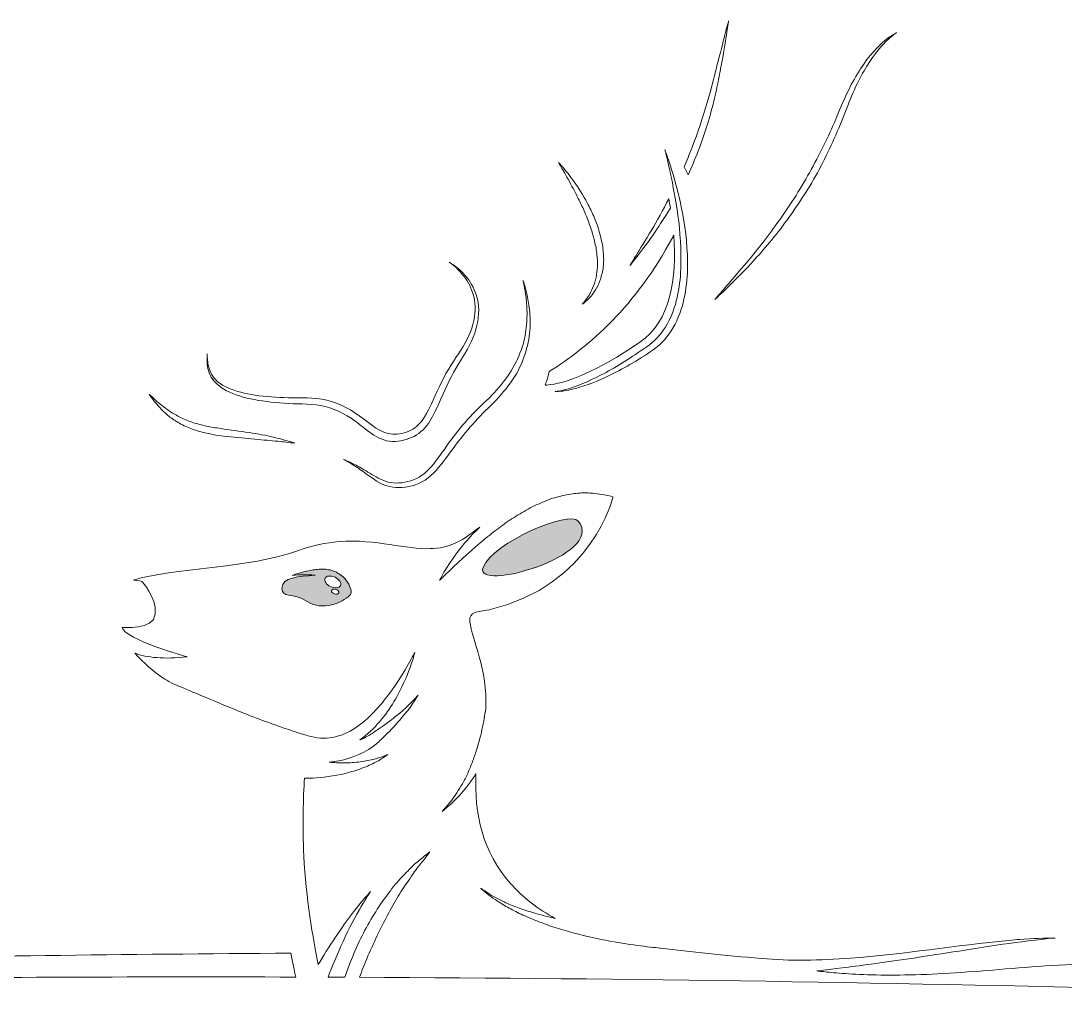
# Model space of a CAD drawing. Header units: inches. Extents: x -622 to 5817, y -2318 to 2869.
# Drawn here: x 5289.2 to 5390.1, y -489.9 to -396.2 of the extents above; entities that cross this region are included whole.
import ezdxf

# ---------------------------------------------------------------- set-up
doc = ezdxf.new("R2010")
doc.units = ezdxf.units.IN
doc.header["$MEASUREMENT"] = 0
doc.layers.add('Layer 1', color=7, linetype='Continuous')

# ---------------------------------------------------------------- blocks, each defined once
blk = doc.blocks.new('block 2')
at = {"layer": 'Layer 1', "true_color": 0x3e9984}
h = blk.add_hatch(color=125, dxfattribs=at)
h.dxf.hatch_style = 2
edge = h.paths.add_edge_path()
edge.add_spline(control_points=[(5343.1, -444.57), (5342.27, -443.53), (5334.88, -446.59), (5333.89, -449.05), (5332.91, -451.51), (5345.81, -447.92), (5343.1, -444.57)], knot_values=[0, 0, 0, 0, 1, 1, 1, 2, 2, 2, 2], degree=3, periodic=1)
h = blk.add_hatch(color=125, dxfattribs=at)
h.dxf.hatch_style = 2
edge = h.paths.add_edge_path()
edge.add_spline(control_points=[(5316.91, -452.35), (5318.38, -453.29), (5320.29, -452.49), (5321, -451.75), (5321.11, -451.64), (5321.16, -451.5), (5321.15, -451.36), (5321.15, -451.36), (5321.16, -451.35), (5321.16, -451.35), (5321.16, -451.35), (5321.16, -451.34), (5321.15, -451.31), (5321.14, -451.22), (5321.12, -451.14), (5321.08, -451.05), (5321.07, -451.04), (5321.07, -451.03), (5321.06, -451.01), (5320.99, -450.81), (5320.86, -450.54), (5320.64, -450.26), (5320.43, -449.98), (5320.11, -449.7), (5319.72, -449.52), (5319.53, -449.43), (5319.33, -449.36), (5319.12, -449.3), (5318.91, -449.26), (5318.7, -449.23), (5318.5, -449.22), (5318.26, -449.2), (5318.11, -449.23), (5317.9, -449.24), (5317.7, -449.26), (5317.51, -449.29), (5317.33, -449.32), (5316.97, -449.38), (5316.65, -449.46), (5316.37, -449.53), (5315.82, -449.68), (5315.46, -449.82), (5315.46, -449.82), (5315.46, -449.82), (5315.84, -449.77), (5316.4, -449.76), (5316.68, -449.75), (5317.01, -449.75), (5317.36, -449.77), (5317.46, -449.78), (5317.56, -449.79), (5317.67, -449.8), (5316.06, -449.97), (5314.48, -449.93), (5314.46, -451.1), (5314.45, -452.02), (5315.46, -451.42), (5316.91, -452.35)], knot_values=[0, 0, 0, 0, 1, 1, 1, 2, 2, 2, 3, 3, 3, 4, 4, 4, 5, 5, 5, 6, 6, 6, 7, 7, 7, 8, 8, 8, 9, 9, 9, 10, 10, 10, 11, 11, 11, 12, 12, 12, 13, 13, 13, 14, 14, 14, 15, 15, 15, 16, 16, 16, 17, 17, 17, 18, 18, 18, 19, 19, 19, 19], degree=3, periodic=1)
edge = h.paths.add_edge_path()
edge.add_spline(control_points=[(5319.53, -451.61), (5319.34, -451.54), (5319.2, -451.4), (5319.24, -451.28), (5319.28, -451.16), (5319.47, -451.11), (5319.67, -451.17), (5319.87, -451.23), (5320, -451.38), (5319.96, -451.5), (5319.92, -451.62), (5319.73, -451.67), (5319.53, -451.61)], knot_values=[0, 0, 0, 0, 1, 1, 1, 2, 2, 2, 3, 3, 3, 4, 4, 4, 4], degree=3, periodic=1)
edge = h.paths.add_edge_path()
edge.add_spline(control_points=[(5318.62, -450.1), (5318.74, -449.85), (5319.17, -449.81), (5319.59, -450), (5320, -450.2), (5320.24, -450.57), (5320.12, -450.81), (5320, -451.06), (5319.56, -451.1), (5319.15, -450.9), (5318.74, -450.71), (5318.5, -450.34), (5318.62, -450.1)], knot_values=[0, 0, 0, 0, 1, 1, 1, 2, 2, 2, 3, 3, 3, 4, 4, 4, 4], degree=3, periodic=1)
at = {"layer": 'Layer 1', "lineweight": 0}
for points, knots in [([(5353.32, -410.35), (5353.58, -409.76), (5353.83, -409.16), (5354.06, -408.56), (5355.22, -405.59), (5356.05, -402.49), (5356.61, -400.14), (5356.91, -398.97), (5357.16, -398), (5357.34, -397.32), (5357.52, -396.64), (5357.62, -396.25), (5357.62, -396.25), (5357.62, -396.25), (5357.56, -396.64), (5357.46, -397.34), (5357.34, -398.04), (5357.19, -399.03), (5356.98, -400.22), (5356.86, -400.81), (5356.73, -401.46), (5356.6, -402.14), (5356.46, -402.82), (5356.32, -403.53), (5356.13, -404.27), (5355.94, -405), (5355.73, -405.76), (5355.5, -406.52), (5355.25, -407.28), (5354.99, -408.05), (5354.69, -408.8), (5354.39, -409.59), (5354.06, -410.36), (5353.71, -411.12), (5353.58, -410.86), (5353.46, -410.61), (5353.32, -410.35)], [0, 0, 0, 0, 1, 1, 1, 2, 2, 2, 3, 3, 3, 4, 4, 4, 5, 5, 5, 6, 6, 6, 7, 7, 7, 8, 8, 8, 9, 9, 9, 10, 10, 10, 11, 11, 11, 12, 12, 12, 12]), ([(5356.29, -423.17), (5356.29, -423.17), (5356.62, -422.8), (5357.18, -422.15), (5357.75, -421.5), (5358.55, -420.57), (5359.5, -419.44), (5359.97, -418.87), (5360.48, -418.25), (5360.99, -417.58), (5361.5, -416.92), (5362.03, -416.2), (5362.56, -415.46), (5363.63, -413.96), (5364.68, -412.31), (5365.61, -410.59), (5366.09, -409.73), (5366.54, -408.87), (5366.96, -408), (5367.38, -407.13), (5367.77, -406.28), (5368.12, -405.42), (5368.47, -404.57), (5368.81, -403.74), (5369.2, -402.97), (5369.57, -402.2), (5369.98, -401.5), (5370.38, -400.87), (5371.19, -399.61), (5372.07, -398.71), (5372.73, -398.15), (5373.06, -397.87), (5373.35, -397.69), (5373.55, -397.56), (5373.74, -397.44), (5373.85, -397.38), (5373.85, -397.38), (5373.85, -397.38), (5373.75, -397.45), (5373.57, -397.59), (5373.39, -397.73), (5373.13, -397.95), (5372.82, -398.25), (5372.2, -398.84), (5371.44, -399.81), (5370.71, -401.07), (5370.34, -401.7), (5369.98, -402.41), (5369.65, -403.18), (5369.31, -403.94), (5369.02, -404.78), (5368.67, -405.64), (5368.33, -406.5), (5367.94, -407.39), (5367.54, -408.27), (5367.12, -409.16), (5366.68, -410.04), (5366.21, -410.92), (5365.24, -412.65), (5364.15, -414.31), (5363.04, -415.8), (5362.5, -416.56), (5361.93, -417.25), (5361.37, -417.9), (5360.83, -418.55), (5360.29, -419.15), (5359.79, -419.69), (5358.79, -420.79), (5357.89, -421.63), (5357.28, -422.24), (5356.65, -422.83), (5356.29, -423.17), (5356.29, -423.17)], [0, 0, 0, 0, 1, 1, 1, 2, 2, 2, 3, 3, 3, 4, 4, 4, 5, 5, 5, 6, 6, 6, 7, 7, 7, 8, 8, 8, 9, 9, 9, 10, 10, 10, 11, 11, 11, 12, 12, 12, 13, 13, 13, 14, 14, 14, 15, 15, 15, 16, 16, 16, 17, 17, 17, 18, 18, 18, 19, 19, 19, 20, 20, 20, 21, 21, 21, 22, 22, 22, 23, 23, 23, 24, 24, 24, 24]), ([(5353.6, -418.16), (5353.73, -419.96), (5353.67, -421.93), (5353.13, -423.83), (5352.85, -424.77), (5352.45, -425.69), (5351.88, -426.49), (5351.32, -427.3), (5350.54, -427.95), (5349.77, -428.42), (5349.03, -428.91), (5348.27, -429.36), (5347.54, -429.76), (5346.82, -430.15), (5346.12, -430.51), (5345.46, -430.8), (5344.15, -431.41), (5342.99, -431.74), (5342.17, -431.92), (5341.34, -432.09), (5340.86, -432.05), (5340.86, -432.05), (5340.86, -432.05), (5341.34, -432.03), (5342.14, -431.79), (5342.93, -431.56), (5344.03, -431.11), (5345.3, -430.46), (5346.57, -429.81), (5347.96, -428.93), (5349.44, -427.92), (5350.18, -427.44), (5350.82, -426.85), (5351.34, -426.11), (5351.86, -425.38), (5352.22, -424.52), (5352.48, -423.64), (5353, -421.86), (5353.07, -419.95), (5353, -418.19), (5352.93, -416.42), (5352.72, -414.77), (5352.47, -413.37), (5352.21, -411.96), (5351.98, -410.8), (5351.78, -409.98), (5351.59, -409.17), (5351.47, -408.71), (5351.47, -408.71), (5351.47, -408.71), (5351.65, -409.15), (5351.9, -409.95), (5352.16, -410.75), (5352.53, -411.89), (5352.84, -413.29), (5353.16, -414.69), (5353.48, -416.35), (5353.6, -418.16)], [0, 0, 0, 0, 1, 1, 1, 2, 2, 2, 3, 3, 3, 4, 4, 4, 5, 5, 5, 6, 6, 6, 7, 7, 7, 8, 8, 8, 9, 9, 9, 10, 10, 10, 11, 11, 11, 12, 12, 12, 13, 13, 13, 14, 14, 14, 15, 15, 15, 16, 16, 16, 17, 17, 17, 18, 18, 18, 19, 19, 19, 19]), ([(5344.78, -418.02), (5344.73, -417.79), (5344.68, -417.57), (5344.64, -417.35), (5344.64, -417.35), (5344.44, -416.69), (5344.44, -416.69), (5344.32, -416.24), (5344.13, -415.81), (5343.99, -415.38), (5343.8, -414.96), (5343.65, -414.53), (5343.45, -414.14), (5343.26, -413.74), (5343.08, -413.36), (5342.89, -413), (5342.72, -412.64), (5342.52, -412.31), (5342.36, -411.99), (5342.02, -411.38), (5341.73, -410.86), (5341.52, -410.5), (5341.31, -410.14), (5341.19, -409.93), (5341.19, -409.93), (5341.19, -409.93), (5341.35, -410.11), (5341.63, -410.42), (5341.89, -410.75), (5342.28, -411.2), (5342.69, -411.79), (5343.1, -412.38), (5343.57, -413.07), (5343.98, -413.88), (5344.21, -414.27), (5344.39, -414.7), (5344.59, -415.13), (5344.76, -415.57), (5344.96, -416.01), (5345.09, -416.49), (5345.09, -416.49), (5345.29, -417.19), (5345.29, -417.19), (5345.33, -417.43), (5345.38, -417.66), (5345.43, -417.9), (5345.48, -418.13), (5345.5, -418.37), (5345.51, -418.61), (5345.52, -418.85), (5345.56, -419.08), (5345.55, -419.31), (5345.52, -419.78), (5345.52, -420.22), (5345.39, -420.64), (5345.34, -420.84), (5345.31, -421.05), (5345.24, -421.24), (5345.16, -421.42), (5345.09, -421.6), (5345.01, -421.77), (5344.89, -422.12), (5344.66, -422.38), (5344.49, -422.62), (5344.4, -422.74), (5344.33, -422.86), (5344.24, -422.95), (5344.15, -423.03), (5344.06, -423.11), (5343.98, -423.19), (5343.67, -423.47), (5343.49, -423.62), (5343.49, -423.62), (5343.49, -423.62), (5343.63, -423.43), (5343.88, -423.1), (5343.95, -423.02), (5344.01, -422.93), (5344.09, -422.83), (5344.16, -422.73), (5344.21, -422.6), (5344.28, -422.48), (5344.39, -422.22), (5344.57, -421.96), (5344.65, -421.62), (5344.7, -421.46), (5344.75, -421.29), (5344.81, -421.11), (5344.85, -420.93), (5344.86, -420.74), (5344.89, -420.55), (5344.97, -420.17), (5344.93, -419.75), (5344.95, -419.32), (5344.91, -418.9), (5344.87, -418.46), (5344.78, -418.02)], [0, 0, 0, 0, 1, 1, 1, 2, 2, 2, 3, 3, 3, 4, 4, 4, 5, 5, 5, 6, 6, 6, 7, 7, 7, 8, 8, 8, 9, 9, 9, 10, 10, 10, 11, 11, 11, 12, 12, 12, 13, 13, 13, 14, 14, 14, 15, 15, 15, 16, 16, 16, 17, 17, 17, 18, 18, 18, 19, 19, 19, 20, 20, 20, 21, 21, 21, 22, 22, 22, 23, 23, 23, 24, 24, 24, 25, 25, 25, 26, 26, 26, 27, 27, 27, 28, 28, 28, 29, 29, 29, 30, 30, 30, 31, 31, 31, 32, 32, 32, 32]), ([(5351.85, -413.43), (5351.9, -413.73), (5351.95, -414.03), (5352, -414.33), (5351.49, -415.18), (5350.98, -415.95), (5350.52, -416.64), (5349.84, -417.65), (5349.21, -418.44), (5348.79, -419), (5348.34, -419.55), (5348.09, -419.87), (5348.09, -419.87), (5348.09, -419.87), (5348.3, -419.52), (5348.68, -418.92), (5349.05, -418.33), (5349.57, -417.47), (5350.19, -416.43), (5350.72, -415.56), (5351.28, -414.54), (5351.85, -413.43)], [0, 0, 0, 0, 1, 1, 1, 2, 2, 2, 3, 3, 3, 4, 4, 4, 5, 5, 5, 6, 6, 6, 7, 7, 7, 7]), ([(5352.22, -417.15), (5352.25, -417.08), (5352.28, -417.02), (5352.32, -416.96), (5352.64, -421.1), (5352.04, -425.26), (5349.02, -427.32), (5342.77, -431.59), (5339.91, -431.43), (5339.91, -431.43), (5339.91, -431.43), (5340.09, -430.93), (5340.27, -430.13), (5344.19, -427.7), (5348.65, -423.8), (5352.22, -417.15)], [0, 0, 0, 0, 1, 1, 1, 2, 2, 2, 3, 3, 3, 4, 4, 4, 5, 5, 5, 5]), ([(5332.91, -422.6), (5332.69, -421.84), (5332.31, -421.24), (5331.95, -420.8), (5331.58, -420.35), (5331.25, -420.04), (5331, -419.85), (5330.76, -419.65), (5330.62, -419.57), (5330.62, -419.57), (5330.62, -419.57), (5330.77, -419.64), (5331.03, -419.82), (5331.28, -420), (5331.66, -420.27), (5332.05, -420.71), (5332.45, -421.14), (5332.88, -421.74), (5333.16, -422.52), (5333.45, -423.3), (5333.57, -424.27), (5333.38, -425.28), (5333.22, -426.3), (5332.78, -427.34), (5332.18, -428.34), (5331.56, -429.32), (5330.96, -430.31), (5330.42, -431.43), (5329.87, -432.53), (5329.46, -433.74), (5328.75, -434.92), (5328.39, -435.51), (5327.87, -436.06), (5327.22, -436.39), (5326.56, -436.71), (5325.89, -436.89), (5325.13, -436.88), (5324.37, -436.86), (5323.68, -436.51), (5323.12, -436.12), (5322.55, -435.73), (5322.06, -435.3), (5321.54, -434.92), (5320.52, -434.16), (5319.38, -433.63), (5318.2, -433.42), (5317.02, -433.19), (5315.81, -433.3), (5314.66, -433.19), (5313.51, -433.11), (5312.42, -432.97), (5311.43, -432.77), (5310.45, -432.55), (5309.55, -432.26), (5308.84, -431.83), (5308.12, -431.41), (5307.62, -430.81), (5307.42, -430.25), (5307.21, -429.68), (5307.22, -429.21), (5307.22, -428.9), (5307.22, -428.59), (5307.22, -428.42), (5307.22, -428.42), (5307.22, -428.42), (5307.23, -428.59), (5307.26, -428.9), (5307.29, -429.21), (5307.32, -429.67), (5307.55, -430.19), (5307.78, -430.71), (5308.27, -431.23), (5308.98, -431.58), (5309.68, -431.94), (5310.55, -432.19), (5311.51, -432.36), (5312.48, -432.52), (5313.55, -432.61), (5314.68, -432.64), (5315.8, -432.7), (5317.02, -432.58), (5318.31, -432.81), (5319.58, -433.01), (5320.85, -433.59), (5321.93, -434.39), (5323.01, -435.14), (5323.98, -436.14), (5325.16, -436.19), (5325.72, -436.22), (5326.39, -436.05), (5326.91, -435.8), (5327.45, -435.53), (5327.87, -435.1), (5328.2, -434.57), (5328.86, -433.52), (5329.31, -432.28), (5329.88, -431.16), (5330.42, -430.03), (5331.12, -428.99), (5331.75, -428.07), (5332.36, -427.13), (5332.81, -426.16), (5333, -425.21), (5333.2, -424.26), (5333.15, -423.36), (5332.91, -422.6)], [0, 0, 0, 0, 1, 1, 1, 2, 2, 2, 3, 3, 3, 4, 4, 4, 5, 5, 5, 6, 6, 6, 7, 7, 7, 8, 8, 8, 9, 9, 9, 10, 10, 10, 11, 11, 11, 12, 12, 12, 13, 13, 13, 14, 14, 14, 15, 15, 15, 16, 16, 16, 17, 17, 17, 18, 18, 18, 19, 19, 19, 20, 20, 20, 21, 21, 21, 22, 22, 22, 23, 23, 23, 24, 24, 24, 25, 25, 25, 26, 26, 26, 27, 27, 27, 28, 28, 28, 29, 29, 29, 30, 30, 30, 31, 31, 31, 32, 32, 32, 33, 33, 33, 34, 34, 34, 35, 35, 35, 35]), ([(5320.73, -438.75), (5320.94, -438.84), (5321.25, -438.98), (5321.62, -439.18), (5322, -439.38), (5322.45, -439.64), (5322.96, -439.95), (5323.47, -440.25), (5324.03, -440.62), (5324.7, -440.8), (5325.36, -440.97), (5326.14, -440.91), (5326.9, -440.68), (5327.66, -440.46), (5328.33, -439.95), (5328.91, -439.29), (5329.48, -438.62), (5330.01, -437.84), (5330.57, -437.06), (5331.14, -436.28), (5331.74, -435.5), (5332.4, -434.76), (5333.05, -434.03), (5333.79, -433.35), (5334.47, -432.69), (5335.14, -432.03), (5335.74, -431.34), (5336.25, -430.6), (5337.27, -429.14), (5337.87, -427.55), (5338.04, -426.12), (5338.14, -425.41), (5338.15, -424.75), (5338.14, -424.17), (5338.11, -423.58), (5338.07, -423.07), (5338, -422.65), (5337.95, -422.23), (5337.87, -421.9), (5337.83, -421.67), (5337.79, -421.45), (5337.77, -421.33), (5337.77, -421.33), (5337.77, -421.33), (5337.8, -421.45), (5337.87, -421.67), (5337.92, -421.89), (5338.05, -422.2), (5338.13, -422.62), (5338.23, -423.04), (5338.31, -423.55), (5338.39, -424.15), (5338.44, -424.74), (5338.49, -425.42), (5338.42, -426.17), (5338.36, -426.91), (5338.2, -427.71), (5337.92, -428.52), (5337.65, -429.33), (5337.27, -430.16), (5336.74, -430.93), (5336.22, -431.71), (5335.59, -432.45), (5334.91, -433.14), (5334.22, -433.83), (5333.53, -434.48), (5332.9, -435.21), (5332.26, -435.93), (5331.66, -436.67), (5331.09, -437.44), (5330.51, -438.2), (5329.98, -438.98), (5329.35, -439.68), (5328.73, -440.4), (5327.91, -440.96), (5327.04, -441.16), (5326.19, -441.37), (5325.33, -441.4), (5324.59, -441.17), (5323.84, -440.94), (5323.3, -440.5), (5322.82, -440.16), (5322.34, -439.82), (5321.92, -439.52), (5321.56, -439.29), (5320.84, -438.84), (5320.41, -438.61), (5320.41, -438.61), (5320.41, -438.61), (5320.52, -438.66), (5320.73, -438.75)], [0, 0, 0, 0, 1, 1, 1, 2, 2, 2, 3, 3, 3, 4, 4, 4, 5, 5, 5, 6, 6, 6, 7, 7, 7, 8, 8, 8, 9, 9, 9, 10, 10, 10, 11, 11, 11, 12, 12, 12, 13, 13, 13, 14, 14, 14, 15, 15, 15, 16, 16, 16, 17, 17, 17, 18, 18, 18, 19, 19, 19, 20, 20, 20, 21, 21, 21, 22, 22, 22, 23, 23, 23, 24, 24, 24, 25, 25, 25, 26, 26, 26, 27, 27, 27, 28, 28, 28, 29, 29, 29, 30, 30, 30, 30]), ([(5315.67, -437.04), (5315.67, -437.04), (5315.44, -437.03), (5315.02, -436.98), (5314.61, -436.91), (5314.01, -436.87), (5313.3, -436.79), (5312.59, -436.73), (5311.76, -436.65), (5310.88, -436.57), (5309.99, -436.5), (5309.03, -436.4), (5308.08, -436.26), (5307.6, -436.18), (5307.12, -436.07), (5306.66, -435.96), (5306.19, -435.83), (5305.74, -435.68), (5305.32, -435.5), (5305.1, -435.42), (5304.9, -435.31), (5304.7, -435.2), (5304.51, -435.09), (5304.31, -435), (5304.14, -434.87), (5303.97, -434.75), (5303.8, -434.64), (5303.63, -434.52), (5303.48, -434.4), (5303.34, -434.27), (5303.2, -434.15), (5302.91, -433.92), (5302.7, -433.66), (5302.5, -433.45), (5302.29, -433.24), (5302.14, -433.03), (5302.01, -432.86), (5301.76, -432.53), (5301.62, -432.33), (5301.62, -432.33), (5301.62, -432.33), (5301.81, -432.49), (5302.11, -432.77), (5302.26, -432.92), (5302.44, -433.09), (5302.67, -433.26), (5302.9, -433.44), (5303.14, -433.65), (5303.44, -433.84), (5303.59, -433.94), (5303.74, -434.04), (5303.89, -434.15), (5304.06, -434.24), (5304.23, -434.33), (5304.4, -434.43), (5304.57, -434.54), (5304.76, -434.61), (5304.95, -434.7), (5305.14, -434.78), (5305.33, -434.88), (5305.54, -434.94), (5305.94, -435.1), (5306.38, -435.2), (5306.82, -435.32), (5307.26, -435.42), (5307.72, -435.52), (5308.19, -435.58), (5309.11, -435.74), (5310.06, -435.84), (5310.95, -435.98), (5311.83, -436.1), (5312.66, -436.25), (5313.36, -436.4), (5314.07, -436.56), (5314.65, -436.73), (5315.05, -436.85), (5315.45, -436.97), (5315.67, -437.04), (5315.67, -437.04)], [0, 0, 0, 0, 1, 1, 1, 2, 2, 2, 3, 3, 3, 4, 4, 4, 5, 5, 5, 6, 6, 6, 7, 7, 7, 8, 8, 8, 9, 9, 9, 10, 10, 10, 11, 11, 11, 12, 12, 12, 13, 13, 13, 14, 14, 14, 15, 15, 15, 16, 16, 16, 17, 17, 17, 18, 18, 18, 19, 19, 19, 20, 20, 20, 21, 21, 21, 22, 22, 22, 23, 23, 23, 24, 24, 24, 25, 25, 25, 26, 26, 26, 26]), ([(5299.02, -454.83), (5299.02, -454.83), (5302.08, -455.2), (5302.21, -453.54), (5302.34, -451.87), (5300.91, -450.41), (5300.91, -450.41), (5300.91, -450.41), (5300.58, -450.32), (5300.11, -450.27), (5303.77, -449.13), (5311.44, -449.13), (5315.97, -447.45), (5317.39, -446.92), (5318.73, -446.66), (5319.99, -446.56), (5323.59, -446.29), (5326.51, -447.35), (5328.78, -447.24), (5328.88, -447.24), (5328.98, -447.23), (5329.08, -447.23), (5330.98, -447.08), (5331.86, -446.45), (5333.58, -445.16), (5332.7, -445.99), (5331.98, -446.84), (5331.4, -447.6), (5330.23, -449.12), (5329.7, -450.29), (5329.7, -450.29), (5329.7, -450.29), (5330.6, -449.39), (5331.98, -448.13), (5332.67, -447.5), (5333.47, -446.78), (5334.37, -446.06), (5334.81, -445.69), (5335.29, -445.35), (5335.77, -444.99), (5336.25, -444.63), (5336.76, -444.29), (5337.28, -443.98), (5337.79, -443.67), (5338.31, -443.36), (5338.84, -443.11), (5339.37, -442.86), (5339.9, -442.63), (5340.42, -442.44), (5340.95, -442.27), (5341.47, -442.12), (5341.97, -442.03), (5342.47, -441.94), (5342.96, -441.88), (5343.41, -441.86), (5343.63, -441.86), (5343.85, -441.86), (5344.05, -441.86), (5344.26, -441.87), (5344.46, -441.89), (5344.64, -441.9), (5345.01, -441.93), (5345.33, -442), (5345.61, -442.03), (5346.14, -442.16), (5346.45, -442.23), (5346.45, -442.23), (5346.45, -442.23), (5344.49, -450.81), (5334.49, -453.14), (5334.49, -453.14), (5334.49, -453.14), (5334.49, -453.14), (5333.88, -453.22), (5333.39, -453.3), (5333.1, -453.42), (5332.74, -453.57), (5332.6, -453.82), (5332.61, -454.18), (5332.61, -454.18), (5332.6, -454.17), (5332.6, -454.17), (5332.6, -454.18), (5332.6, -454.19), (5332.6, -454.19), (5332.61, -454.23), (5332.61, -454.27), (5332.62, -454.31), (5332.78, -455.96), (5334.36, -458.91), (5334.15, -462.72), (5334.06, -463.3), (5333.96, -463.99), (5333.79, -464.71), (5333.64, -465.45), (5333.42, -466.23), (5333.17, -467), (5333.03, -467.38), (5332.91, -467.77), (5332.75, -468.14), (5332.59, -468.5), (5332.46, -468.88), (5332.28, -469.21), (5332.1, -469.55), (5331.95, -469.89), (5331.76, -470.18), (5331.58, -470.48), (5331.42, -470.78), (5331.24, -471.02), (5331.06, -471.27), (5330.89, -471.5), (5330.75, -471.7), (5330.59, -471.9), (5330.44, -472.05), (5330.32, -472.19), (5330.08, -472.46), (5329.94, -472.62), (5329.94, -472.62), (5329.94, -472.62), (5330.1, -472.49), (5330.38, -472.25), (5330.52, -472.14), (5330.7, -472), (5330.88, -471.83), (5331.06, -471.65), (5331.27, -471.44), (5331.49, -471.22), (5331.72, -471), (5331.92, -470.73), (5332.15, -470.45), (5332.4, -470.18), (5332.6, -469.86), (5332.84, -469.54), (5332.97, -469.36), (5333.09, -469.17), (5333.21, -468.98), (5333, -472.81), (5333.91, -476.63), (5336.49, -479.53), (5337.77, -480.97), (5339.22, -482.08), (5340.85, -482.96), (5340.82, -482.95), (5340.79, -482.94), (5340.75, -482.94), (5340.19, -482.81), (5339.64, -482.66), (5339.1, -482.53), (5338.57, -482.36), (5338.06, -482.2), (5337.57, -482.05), (5337.1, -481.86), (5336.65, -481.68), (5336.24, -481.52), (5335.84, -481.32), (5335.48, -481.14), (5335.15, -480.98), (5334.82, -480.83), (5334.57, -480.64), (5334.35, -480.5), (5333.91, -480.22), (5333.66, -480.06), (5333.66, -480.06), (5333.66, -480.06), (5333.89, -480.25), (5334.3, -480.58), (5334.5, -480.74), (5334.74, -480.96), (5335.05, -481.14), (5335.37, -481.34), (5335.71, -481.56), (5336.1, -481.8), (5336.5, -482.02), (5336.93, -482.24), (5337.39, -482.49), (5337.87, -482.69), (5338.37, -482.91), (5338.89, -483.14), (5339.42, -483.33), (5339.97, -483.55), (5340.53, -483.74), (5341.1, -483.91), (5341.68, -484.11), (5342.26, -484.26), (5343.43, -484.58), (5344.61, -484.86), (5345.73, -485.07), (5346.84, -485.3), (5347.89, -485.45), (5348.8, -485.58), (5349.7, -485.7), (5350.46, -485.78), (5350.99, -485.83), (5351.03, -485.83), (5351.05, -485.83), (5351.08, -485.83), (5353.95, -486.23), (5357.17, -486.52), (5360.81, -486.84), (5360.81, -486.84), (5360.8, -486.84), (5360.8, -486.83), (5363.56, -487.09), (5366.45, -487.03), (5369.4, -486.81), (5374.44, -486.43), (5379.65, -485.58), (5384.69, -485.09), (5385.06, -485.05), (5385.42, -485.02), (5385.78, -484.99), (5387, -484.9), (5388.12, -484.86), (5389.17, -484.86), (5387.43, -485.01), (5385.75, -485.25), (5384.12, -485.47), (5382.45, -485.7), (5380.84, -485.98), (5379.32, -486.21), (5377.8, -486.44), (5376.37, -486.66), (5375.04, -486.87), (5372.39, -487.26), (5370.16, -487.55), (5368.6, -487.74), (5367.03, -487.93), (5366.14, -488.04), (5366.14, -488.04), (5366.14, -488.04), (5366.36, -488.07), (5366.78, -488.11), (5367.2, -488.16), (5367.82, -488.23), (5368.61, -488.28), (5369.4, -488.33), (5370.36, -488.4), (5371.47, -488.42), (5372.57, -488.45), (5373.81, -488.46), (5375.17, -488.42), (5376.53, -488.39), (5378, -488.34), (5379.54, -488.22), (5381.09, -488.12), (5382.72, -488.01), (5384.39, -487.85), (5386.07, -487.7), (5387.79, -487.58), (5389.52, -487.48), (5391.25, -487.39), (5392.99, -487.35), (5394.68, -487.48), (5396.36, -487.6), (5398.04, -487.91), (5399.49, -488.47), (5399.79, -488.57), (5400.31, -488.82), (5400.59, -488.96), (5400.59, -488.96), (5401.09, -489.22), (5401.09, -489.22), (5401.25, -489.31), (5401.41, -489.42), (5401.57, -489.52), (5401.72, -489.63), (5401.85, -489.78), (5402, -489.89), (5374.38, -489.16), (5347.67, -488.77), (5321.96, -488.65), (5322.08, -488.34), (5322.19, -488.02), (5322.32, -487.71), (5322.63, -486.97), (5322.9, -486.21), (5323.26, -485.5), (5323.61, -484.79), (5323.89, -484.05), (5324.27, -483.4), (5324.63, -482.74), (5324.93, -482.07), (5325.31, -481.49), (5325.49, -481.19), (5325.66, -480.9), (5325.83, -480.62), (5325.99, -480.33), (5326.16, -480.06), (5326.34, -479.82), (5326.69, -479.33), (5327, -478.86), (5327.27, -478.44), (5327.57, -478.05), (5327.85, -477.72), (5328.07, -477.43), (5328.51, -476.86), (5328.75, -476.53), (5328.75, -476.53), (5328.75, -476.53), (5328.43, -476.78), (5327.87, -477.24), (5327.6, -477.48), (5327.24, -477.75), (5326.88, -478.1), (5326.53, -478.47), (5326.13, -478.88), (5325.71, -479.35), (5325.27, -479.79), (5324.9, -480.36), (5324.46, -480.93), (5324.01, -481.5), (5323.63, -482.15), (5323.22, -482.81), (5322.79, -483.48), (5322.43, -484.2), (5322.06, -484.93), (5321.68, -485.66), (5321.39, -486.45), (5321.05, -487.21), (5320.87, -487.69), (5320.7, -488.17), (5320.54, -488.65), (5319.99, -488.65), (5319.45, -488.64), (5318.91, -488.64), (5319.28, -487.69), (5319.79, -486.43), (5320.36, -485.2), (5320.94, -483.95), (5321.59, -482.73), (5322.11, -481.83), (5322.38, -481.38), (5322.6, -481.01), (5322.77, -480.76), (5322.93, -480.5), (5323.03, -480.35), (5323.03, -480.35), (5323.03, -480.35), (5322.91, -480.48), (5322.71, -480.71), (5322.51, -480.94), (5322.22, -481.27), (5321.89, -481.68), (5321.23, -482.49), (5320.4, -483.62), (5319.62, -484.79), (5319.01, -485.69), (5318.44, -486.62), (5317.97, -487.42), (5317.47, -484.98), (5316.76, -480.95), (5316.58, -476.94), (5316.44, -473.87), (5316.52, -471.3), (5316.63, -469.42), (5316.86, -469.42), (5317.14, -469.41), (5317.46, -469.4), (5318.33, -469.35), (5319.48, -469.23), (5320.59, -468.95), (5321.14, -468.81), (5321.69, -468.65), (5322.19, -468.46), (5322.44, -468.37), (5322.68, -468.27), (5322.89, -468.17), (5323.12, -468.07), (5323.32, -467.98), (5323.51, -467.87), (5323.88, -467.68), (5324.18, -467.49), (5324.38, -467.35), (5324.58, -467.22), (5324.69, -467.14), (5324.69, -467.14), (5324.69, -467.14), (5324.56, -467.19), (5324.34, -467.27), (5324.11, -467.36), (5323.79, -467.47), (5323.39, -467.57), (5323.2, -467.63), (5322.98, -467.67), (5322.75, -467.72), (5322.52, -467.77), (5322.28, -467.8), (5322.03, -467.83), (5321.53, -467.9), (5320.99, -467.93), (5320.46, -467.94), (5319.97, -467.94), (5319.49, -467.92), (5319.03, -467.87), (5320.24, -467.75), (5321.62, -467.4), (5322.83, -466.64), (5323.22, -466.39), (5323.63, -466.09), (5323.93, -465.79), (5324.24, -465.49), (5324.55, -465.19), (5324.84, -464.89), (5325.42, -464.3), (5325.93, -463.72), (5326.35, -463.2), (5327.19, -462.18), (5327.61, -461.4), (5327.61, -461.4), (5327.61, -461.4), (5327.06, -462.09), (5326.07, -462.94), (5325.58, -463.36), (5324.99, -463.83), (5324.33, -464.3), (5324, -464.53), (5323.67, -464.76), (5323.3, -465), (5322.94, -465.24), (5322.63, -465.43), (5322.26, -465.6), (5322.16, -465.65), (5322.07, -465.68), (5321.97, -465.72), (5322.16, -465.59), (5322.34, -465.46), (5322.51, -465.32), (5323.23, -464.76), (5323.8, -464.09), (5324.3, -463.46), (5324.8, -462.82), (5325.2, -462.16), (5325.55, -461.55), (5326.23, -460.33), (5326.65, -459.25), (5326.92, -458.49), (5327.19, -457.73), (5327.29, -457.28), (5327.29, -457.28), (5327.29, -457.28), (5327.09, -457.69), (5326.69, -458.38), (5326.29, -459.08), (5325.7, -460.06), (5324.91, -461.15), (5324.11, -462.22), (5323.1, -463.45), (5321.8, -464.39), (5321.15, -464.86), (5320.42, -465.23), (5319.64, -465.42), (5318.88, -465.62), (5318.06, -465.61), (5317.28, -465.4), (5316.9, -465.3), (5316.42, -465.14), (5316, -465.02), (5315.57, -464.88), (5315.15, -464.74), (5314.74, -464.61), (5313.9, -464.3), (5313.08, -464.01), (5312.28, -463.72), (5310.7, -463.11), (5309.22, -462.51), (5307.96, -461.98), (5305.43, -460.91), (5303.74, -460.2), (5303.74, -460.2), (5303.44, -460.03), (5303.18, -459.87), (5302.96, -459.72), (5302.05, -459.11), (5301.08, -458.27), (5300.23, -457.34), (5301.42, -457.77), (5303.04, -457.94), (5305.29, -457.69), (5305.37, -457.68), (5299.23, -456.04), (5299.02, -454.83)], [0, 0, 0, 0, 1, 1, 1, 2, 2, 2, 3, 3, 3, 4, 4, 4, 5, 5, 5, 6, 6, 6, 7, 7, 7, 8, 8, 8, 9, 9, 9, 10, 10, 10, 11, 11, 11, 12, 12, 12, 13, 13, 13, 14, 14, 14, 15, 15, 15, 16, 16, 16, 17, 17, 17, 18, 18, 18, 19, 19, 19, 20, 20, 20, 21, 21, 21, 22, 22, 22, 23, 23, 23, 24, 24, 24, 25, 25, 25, 26, 26, 26, 27, 27, 27, 28, 28, 28, 29, 29, 29, 30, 30, 30, 31, 31, 31, 32, 32, 32, 33, 33, 33, 34, 34, 34, 35, 35, 35, 36, 36, 36, 37, 37, 37, 38, 38, 38, 39, 39, 39, 40, 40, 40, 41, 41, 41, 42, 42, 42, 43, 43, 43, 44, 44, 44, 45, 45, 45, 46, 46, 46, 47, 47, 47, 48, 48, 48, 49, 49, 49, 50, 50, 50, 51, 51, 51, 52, 52, 52, 53, 53, 53, 54, 54, 54, 55, 55, 55, 56, 56, 56, 57, 57, 57, 58, 58, 58, 59, 59, 59, 60, 60, 60, 61, 61, 61, 62, 62, 62, 63, 63, 63, 64, 64, 64, 65, 65, 65, 66, 66, 66, 67, 67, 67, 68, 68, 68, 69, 69, 69, 70, 70, 70, 71, 71, 71, 72, 72, 72, 73, 73, 73, 74, 74, 74, 75, 75, 75, 76, 76, 76, 77, 77, 77, 78, 78, 78, 79, 79, 79, 80, 80, 80, 81, 81, 81, 82, 82, 82, 83, 83, 83, 84, 84, 84, 85, 85, 85, 86, 86, 86, 87, 87, 87, 88, 88, 88, 89, 89, 89, 90, 90, 90, 91, 91, 91, 92, 92, 92, 93, 93, 93, 94, 94, 94, 95, 95, 95, 96, 96, 96, 97, 97, 97, 98, 98, 98, 99, 99, 99, 100, 100, 100, 101, 101, 101, 102, 102, 102, 103, 103, 103, 104, 104, 104, 105, 105, 105, 106, 106, 106, 107, 107, 107, 108, 108, 108, 109, 109, 109, 110, 110, 110, 111, 111, 111, 112, 112, 112, 113, 113, 113, 114, 114, 114, 115, 115, 115, 116, 116, 116, 117, 117, 117, 118, 118, 118, 119, 119, 119, 120, 120, 120, 121, 121, 121, 122, 122, 122, 123, 123, 123, 124, 124, 124, 125, 125, 125, 126, 126, 126, 127, 127, 127, 128, 128, 128, 129, 129, 129, 130, 130, 130, 131, 131, 131, 132, 132, 132, 133, 133, 133, 134, 134, 134, 135, 135, 135, 136, 136, 136, 137, 137, 137, 138, 138, 138, 139, 139, 139, 140, 140, 140, 141, 141, 141, 142, 142, 142, 143, 143, 143, 144, 144, 144, 145, 145, 145, 146, 146, 146, 147, 147, 147, 148, 148, 148, 149, 149, 149, 150, 150, 150, 151, 151, 151, 152, 152, 152, 153, 153, 153, 154, 154, 154, 155, 155, 155, 156, 156, 156, 157, 157, 157, 158, 158, 158, 159, 159, 159, 160, 160, 160, 160]), ([(5343.1, -444.57), (5342.27, -443.53), (5334.88, -446.59), (5333.89, -449.05), (5332.91, -451.51), (5345.81, -447.92), (5343.1, -444.57)], [0, 0, 0, 0, 1, 1, 1, 2, 2, 2, 2]), ([(5316.91, -452.35), (5318.38, -453.29), (5320.29, -452.49), (5321, -451.75), (5321.11, -451.64), (5321.16, -451.5), (5321.15, -451.36), (5321.15, -451.36), (5321.16, -451.35), (5321.16, -451.35), (5321.16, -451.35), (5321.16, -451.34), (5321.15, -451.31), (5321.14, -451.22), (5321.12, -451.14), (5321.08, -451.05), (5321.07, -451.04), (5321.07, -451.03), (5321.06, -451.01), (5320.99, -450.81), (5320.86, -450.54), (5320.64, -450.26), (5320.43, -449.98), (5320.11, -449.7), (5319.72, -449.52), (5319.53, -449.43), (5319.33, -449.36), (5319.12, -449.3), (5318.91, -449.26), (5318.7, -449.23), (5318.5, -449.22), (5318.26, -449.2), (5318.11, -449.23), (5317.9, -449.24), (5317.7, -449.26), (5317.51, -449.29), (5317.33, -449.32), (5316.97, -449.38), (5316.65, -449.46), (5316.37, -449.53), (5315.82, -449.68), (5315.46, -449.82), (5315.46, -449.82), (5315.46, -449.82), (5315.84, -449.77), (5316.4, -449.76), (5316.68, -449.75), (5317.01, -449.75), (5317.36, -449.77), (5317.46, -449.78), (5317.56, -449.79), (5317.67, -449.8), (5316.06, -449.97), (5314.48, -449.93), (5314.46, -451.1), (5314.45, -452.02), (5315.46, -451.42), (5316.91, -452.35)], [0, 0, 0, 0, 1, 1, 1, 2, 2, 2, 3, 3, 3, 4, 4, 4, 5, 5, 5, 6, 6, 6, 7, 7, 7, 8, 8, 8, 9, 9, 9, 10, 10, 10, 11, 11, 11, 12, 12, 12, 13, 13, 13, 14, 14, 14, 15, 15, 15, 16, 16, 16, 17, 17, 17, 18, 18, 18, 19, 19, 19, 19]), ([(5318.62, -450.1), (5318.74, -449.85), (5319.17, -449.81), (5319.59, -450), (5320, -450.2), (5320.24, -450.57), (5320.12, -450.81), (5320, -451.06), (5319.56, -451.1), (5319.15, -450.9), (5318.74, -450.71), (5318.5, -450.34), (5318.62, -450.1)], [0, 0, 0, 0, 1, 1, 1, 2, 2, 2, 3, 3, 3, 4, 4, 4, 4]), ([(5319.53, -451.61), (5319.34, -451.54), (5319.2, -451.4), (5319.24, -451.28), (5319.28, -451.16), (5319.47, -451.11), (5319.67, -451.17), (5319.87, -451.23), (5320, -451.38), (5319.96, -451.5), (5319.92, -451.62), (5319.73, -451.67), (5319.53, -451.61)], [0, 0, 0, 0, 1, 1, 1, 2, 2, 2, 3, 3, 3, 4, 4, 4, 4]), ([(5225.06, -489.54), (5224.74, -489.12), (5224.42, -488.72), (5224.09, -488.36), (5224.11, -488.32), (5224.12, -488.29), (5224.14, -488.26), (5252.86, -487.19), (5283.32, -486.5), (5315.33, -486.33), (5315.49, -487.23), (5315.65, -488), (5315.79, -488.63), (5283.93, -488.55), (5253.63, -488.89), (5225.06, -489.54)], [0, 0, 0, 0, 1, 1, 1, 2, 2, 2, 3, 3, 3, 4, 4, 4, 5, 5, 5, 5])]:
    blk.add_open_spline(points, degree=3, knots=knots, dxfattribs=at)

msp = doc.modelspace()

# ---------------------------------------------------------------- block references
at = {"layer": 'Layer 1'}
msp.add_blockref('block 2', (0, 0), dxfattribs=at)

doc.saveas('drawing.dxf')
